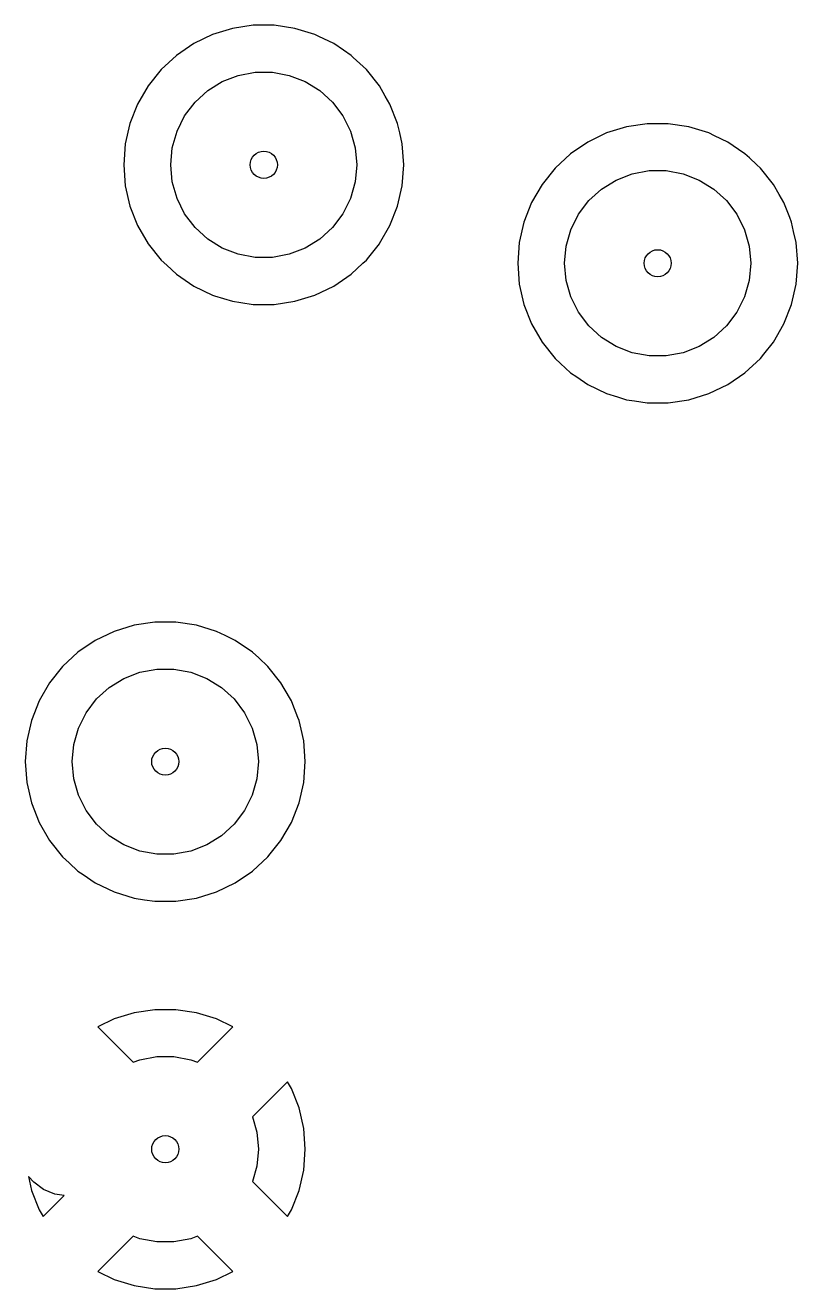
# Model space of a CAD drawing. Extents: x 0.79 to 9.84, y -6.5 to -0.79.
# Drawn here: x 4.216 to 4.608, y -5.308 to -4.667 of the extents above; entities that cross this region are included whole.
import ezdxf

# ---------------------------------------------------------------- set-up
doc = ezdxf.new("R2010")
doc.units = 0
doc.header["$MEASUREMENT"] = 0
doc.layers.add('BLACK', color=7, linetype='CONTINUOUS')

msp = doc.modelspace()

# ---------------------------------------------------------------- linework, layer by layer
at = {"layer": 'BLACK', "linetype": 'CONTINUOUS'}
for p, q in [((4.31143, -4.67123), (4.30186, -4.67584)), ((4.32158, -4.6681), (4.31143, -4.67123)), ((4.31143, -4.67123), (4.31143, -4.67123)), ((4.33209, -4.66652), (4.32158, -4.6681)), ((4.32158, -4.6681), (4.32158, -4.6681)), ((4.34271, -4.66652), (4.33209, -4.66652)), ((4.33209, -4.66652), (4.33209, -4.66652)), ((4.35322, -4.6681), (4.34271, -4.66652)), ((4.34271, -4.66652), (4.34271, -4.66652)), ((4.36337, -4.67123), (4.35322, -4.6681)), ((4.35322, -4.6681), (4.35322, -4.6681)), ((4.36534, -4.67218), (4.36337, -4.67123)), ((4.36337, -4.67123), (4.36337, -4.67123)), ((4.36337, -4.67123), (4.36337, -4.67123)), ((4.36337, -4.67123), (4.36337, -4.67123)), ((4.30186, -4.67584), (4.29308, -4.68183)), ((4.30186, -4.67584), (4.30186, -4.67584)), ((4.37294, -4.67584), (4.36534, -4.67218)), ((4.37782, -4.67917), (4.37294, -4.67584)), ((4.29308, -4.68183), (4.28529, -4.68905)), ((4.29308, -4.68183), (4.29308, -4.68183)), ((4.38172, -4.68183), (4.37782, -4.67917)), ((4.38282, -4.68284), (4.38172, -4.68183)), ((4.38951, -4.68905), (4.38282, -4.68284)), ((4.28529, -4.68905), (4.27867, -4.69736)), ((4.32447, -4.69196), (4.33304, -4.69036)), ((4.33304, -4.69036), (4.34176, -4.69036)), ((4.34176, -4.69036), (4.35033, -4.69196)), ((4.39613, -4.69736), (4.38951, -4.68905)), ((4.27867, -4.69736), (4.27336, -4.70656)), ((4.30893, -4.6997), (4.31634, -4.69511)), ((4.31634, -4.69511), (4.32447, -4.69196)), ((4.35033, -4.69196), (4.35846, -4.69511)), ((4.35846, -4.69511), (4.36587, -4.6997)), ((4.3991, -4.7025), (4.39613, -4.69736)), ((4.39613, -4.69736), (4.39613, -4.69736)), ((4.39613, -4.69736), (4.39613, -4.69736)), ((4.30249, -4.70557), (4.30893, -4.6997)), ((4.36587, -4.6997), (4.37232, -4.70557)), ((4.40145, -4.70656), (4.3991, -4.7025)), ((4.27336, -4.70656), (4.26947, -4.71645)), ((4.27336, -4.70656), (4.27336, -4.70656)), ((4.29723, -4.71253), (4.30249, -4.70557)), ((4.37232, -4.70557), (4.37757, -4.71253)), ((4.40533, -4.71645), (4.40145, -4.70656)), ((4.40145, -4.70656), (4.40145, -4.70656)), ((4.26947, -4.71645), (4.26711, -4.72681)), ((4.29335, -4.72034), (4.29723, -4.71253)), ((4.37757, -4.71253), (4.38146, -4.72034)), ((4.40642, -4.72123), (4.40533, -4.71645)), ((4.53209, -4.71652), (4.52158, -4.7181)), ((4.54271, -4.71652), (4.53209, -4.71652)), ((4.53209, -4.71652), (4.53209, -4.71652)), ((4.55322, -4.7181), (4.54271, -4.71652)), ((4.54271, -4.71652), (4.54271, -4.71652)), ((4.29096, -4.72872), (4.29335, -4.72034)), ((4.38146, -4.72034), (4.38384, -4.72872)), ((4.40769, -4.72681), (4.40642, -4.72123)), ((4.51143, -4.72123), (4.50186, -4.72584)), ((4.52158, -4.7181), (4.51143, -4.72123)), ((4.51143, -4.72123), (4.51143, -4.72123)), ((4.52158, -4.7181), (4.52158, -4.7181)), ((4.56337, -4.72123), (4.55322, -4.7181)), ((4.55322, -4.7181), (4.55322, -4.7181)), ((4.56621, -4.7226), (4.56337, -4.72123)), ((4.56337, -4.72123), (4.56337, -4.72123)), ((4.56337, -4.72123), (4.56337, -4.72123)), ((4.56337, -4.72123), (4.56337, -4.72123)), ((4.57294, -4.72584), (4.56621, -4.7226)), ((4.26711, -4.72681), (4.26632, -4.7374)), ((4.29016, -4.7374), (4.29096, -4.72872)), ((4.38384, -4.72872), (4.38465, -4.7374)), ((4.40849, -4.7374), (4.40769, -4.72681)), ((4.50186, -4.72584), (4.49308, -4.73183)), ((4.50186, -4.72584), (4.50186, -4.72584)), ((4.5784, -4.72956), (4.57294, -4.72584)), ((4.58172, -4.73183), (4.5784, -4.72956)), ((4.49308, -4.73183), (4.48529, -4.73905)), ((4.49308, -4.73183), (4.49308, -4.73183)), ((4.58395, -4.73389), (4.58172, -4.73183)), ((4.58773, -4.7374), (4.58395, -4.73389)), ((4.26632, -4.7374), (4.26711, -4.748)), ((4.29096, -4.74608), (4.29016, -4.7374)), ((4.38465, -4.7374), (4.38384, -4.74608)), ((4.40769, -4.748), (4.40849, -4.7374)), ((4.48529, -4.73905), (4.47867, -4.74736)), ((4.51634, -4.74511), (4.52447, -4.74196)), ((4.52447, -4.74196), (4.53304, -4.74036)), ((4.53304, -4.74036), (4.54176, -4.74036)), ((4.54176, -4.74036), (4.55033, -4.74196)), ((4.55033, -4.74196), (4.55846, -4.74511)), ((4.58951, -4.73905), (4.58773, -4.7374)), ((4.59613, -4.74736), (4.58951, -4.73905)), ((4.26711, -4.748), (4.26947, -4.75835)), ((4.29335, -4.75447), (4.29096, -4.74608)), ((4.38384, -4.74608), (4.38146, -4.75447)), ((4.40533, -4.75835), (4.40769, -4.748)), ((4.47867, -4.74736), (4.47336, -4.75656)), ((4.50893, -4.7497), (4.51634, -4.74511)), ((4.55846, -4.74511), (4.56587, -4.7497)), ((4.59904, -4.75239), (4.59613, -4.74736)), ((4.59613, -4.74736), (4.59613, -4.74736)), ((4.59613, -4.74736), (4.59613, -4.74736)), ((4.29723, -4.76227), (4.29335, -4.75447)), ((4.38146, -4.75447), (4.37757, -4.76227)), ((4.50249, -4.75557), (4.50893, -4.7497)), ((4.56587, -4.7497), (4.57232, -4.75557)), ((4.60145, -4.75656), (4.59904, -4.75239)), ((4.26947, -4.75835), (4.27336, -4.76824)), ((4.40145, -4.76824), (4.40533, -4.75835)), ((4.47336, -4.75656), (4.46947, -4.76645)), ((4.47336, -4.75656), (4.47336, -4.75656)), ((4.49723, -4.76253), (4.50249, -4.75557)), ((4.57232, -4.75557), (4.57757, -4.76253)), ((4.60446, -4.76423), (4.60145, -4.75656)), ((4.60145, -4.75656), (4.60145, -4.75656)), ((4.30249, -4.76923), (4.29723, -4.76227)), ((4.37757, -4.76227), (4.37232, -4.76923)), ((4.46947, -4.76645), (4.46711, -4.77681)), ((4.49335, -4.77034), (4.49723, -4.76253)), ((4.57757, -4.76253), (4.58146, -4.77034)), ((4.60533, -4.76645), (4.60446, -4.76423)), ((4.60642, -4.77123), (4.60533, -4.76645)), ((4.27336, -4.76824), (4.27336, -4.76824)), ((4.27336, -4.76824), (4.27867, -4.77745)), ((4.30893, -4.7751), (4.30249, -4.76923)), ((4.37232, -4.76923), (4.36587, -4.7751)), ((4.39613, -4.77744), (4.40145, -4.76824)), ((4.49096, -4.77872), (4.49335, -4.77034)), ((4.58146, -4.77034), (4.58384, -4.77872)), ((4.60769, -4.77681), (4.60642, -4.77123)), ((4.27867, -4.77745), (4.28529, -4.78575)), ((4.31634, -4.77969), (4.30893, -4.7751)), ((4.32447, -4.78284), (4.31634, -4.77969)), ((4.35846, -4.77969), (4.35033, -4.78284)), ((4.36587, -4.7751), (4.35846, -4.77969)), ((4.39073, -4.78422), (4.39613, -4.77745)), ((4.39613, -4.77745), (4.39613, -4.77744)), ((4.39613, -4.77745), (4.39613, -4.77745)), ((4.46711, -4.77681), (4.46632, -4.7874)), ((4.49016, -4.7874), (4.49096, -4.77872)), ((4.58384, -4.77872), (4.58465, -4.7874)), ((4.60849, -4.7874), (4.60769, -4.77681)), ((4.28529, -4.78575), (4.28816, -4.78842)), ((4.33304, -4.78444), (4.32447, -4.78284)), ((4.34176, -4.78444), (4.33304, -4.78444)), ((4.35033, -4.78284), (4.34176, -4.78444)), ((4.38172, -4.79298), (4.38773, -4.7874)), ((4.38773, -4.7874), (4.38951, -4.78575)), ((4.38951, -4.78575), (4.39073, -4.78422)), ((4.46632, -4.7874), (4.46711, -4.798)), ((4.49096, -4.79608), (4.49016, -4.7874)), ((4.58465, -4.7874), (4.58384, -4.79608)), ((4.60769, -4.798), (4.60849, -4.7874)), ((4.28816, -4.78842), (4.29308, -4.79298)), ((4.29308, -4.79298), (4.29308, -4.79298)), ((4.29308, -4.79298), (4.30186, -4.79896)), ((4.37294, -4.79896), (4.38172, -4.79298)), ((4.30186, -4.79896), (4.30186, -4.79896)), ((4.30186, -4.79896), (4.30186, -4.79896)), ((4.30186, -4.79896), (4.31143, -4.80357)), ((4.36337, -4.80357), (4.37294, -4.79896)), ((4.46711, -4.798), (4.46947, -4.80835)), ((4.49335, -4.80447), (4.49096, -4.79608)), ((4.58384, -4.79608), (4.58146, -4.80447)), ((4.60533, -4.80835), (4.60769, -4.798)), ((4.31143, -4.80357), (4.31143, -4.80357)), ((4.31143, -4.80357), (4.31143, -4.80357)), ((4.31143, -4.80357), (4.31246, -4.80389)), ((4.31246, -4.80389), (4.32158, -4.8067)), ((4.32158, -4.8067), (4.32158, -4.8067)), ((4.32158, -4.8067), (4.32158, -4.8067)), ((4.32158, -4.8067), (4.32582, -4.80734)), ((4.34271, -4.80829), (4.35322, -4.8067)), ((4.35322, -4.8067), (4.36337, -4.80357)), ((4.49723, -4.81227), (4.49335, -4.80447)), ((4.58146, -4.80447), (4.57757, -4.81227)), ((4.32582, -4.80734), (4.33209, -4.80829)), ((4.33209, -4.80829), (4.33209, -4.80829)), ((4.33209, -4.80829), (4.33209, -4.80829)), ((4.33209, -4.80829), (4.34271, -4.80829)), ((4.34271, -4.80829), (4.34271, -4.80829)), ((4.46947, -4.80835), (4.47336, -4.81824)), ((4.50249, -4.81923), (4.49723, -4.81227)), ((4.57757, -4.81227), (4.57232, -4.81923)), ((4.60145, -4.81824), (4.60533, -4.80835)), ((4.47336, -4.81824), (4.47336, -4.81824)), ((4.47336, -4.81824), (4.47867, -4.82745)), ((4.50893, -4.8251), (4.50249, -4.81923)), ((4.57232, -4.81923), (4.56587, -4.8251)), ((4.59613, -4.82744), (4.60145, -4.81824)), ((4.51634, -4.82969), (4.50893, -4.8251)), ((4.56587, -4.8251), (4.55846, -4.82969)), ((4.47867, -4.82745), (4.48529, -4.83575)), ((4.52447, -4.83284), (4.51634, -4.82969)), ((4.55846, -4.82969), (4.55033, -4.83284)), ((4.59131, -4.8335), (4.59613, -4.82745)), ((4.59613, -4.82745), (4.59613, -4.82744)), ((4.59613, -4.82745), (4.59613, -4.82745)), ((4.48529, -4.83575), (4.48813, -4.83838)), ((4.48813, -4.83838), (4.49308, -4.84298)), ((4.53304, -4.83444), (4.52447, -4.83284)), ((4.54176, -4.83444), (4.53304, -4.83444)), ((4.55033, -4.83284), (4.54176, -4.83444)), ((4.58172, -4.84298), (4.58951, -4.83575)), ((4.58951, -4.83575), (4.59131, -4.8335)), ((4.49308, -4.84298), (4.4963, -4.84517)), ((4.4963, -4.84517), (4.50186, -4.84896)), ((4.57294, -4.84896), (4.58172, -4.84298)), ((4.50186, -4.84896), (4.50186, -4.84896)), ((4.50186, -4.84896), (4.50186, -4.84896)), ((4.50186, -4.84896), (4.51143, -4.85357)), ((4.56337, -4.85357), (4.57294, -4.84896)), ((4.51143, -4.85357), (4.51143, -4.85357)), ((4.51143, -4.85357), (4.51143, -4.85357)), ((4.51143, -4.85357), (4.51695, -4.85527)), ((4.51695, -4.85527), (4.52158, -4.8567)), ((4.52158, -4.8567), (4.52158, -4.8567)), ((4.52158, -4.8567), (4.52158, -4.8567)), ((4.52158, -4.8567), (4.52565, -4.85732)), ((4.52565, -4.85732), (4.53209, -4.85829)), ((4.54271, -4.85829), (4.55322, -4.8567)), ((4.55322, -4.8567), (4.56337, -4.85357)), ((4.53209, -4.85829), (4.53209, -4.85829)), ((4.53209, -4.85829), (4.53209, -4.85829)), ((4.53209, -4.85829), (4.54271, -4.85829)), ((4.54271, -4.85829), (4.54271, -4.85829)), ((4.27158, -4.97125), (4.26143, -4.97438)), ((4.28209, -4.96967), (4.27158, -4.97125)), ((4.27158, -4.97125), (4.27158, -4.97125)), ((4.29271, -4.96967), (4.28209, -4.96967)), ((4.28209, -4.96967), (4.28209, -4.96967)), ((4.30322, -4.97125), (4.29271, -4.96967)), ((4.29271, -4.96967), (4.29271, -4.96967)), ((4.31337, -4.97438), (4.30322, -4.97125)), ((4.30322, -4.97125), (4.30322, -4.97125)), ((4.25186, -4.97899), (4.24308, -4.98498)), ((4.26143, -4.97438), (4.25186, -4.97899)), ((4.25186, -4.97899), (4.25186, -4.97899)), ((4.26143, -4.97438), (4.26143, -4.97438)), ((4.31776, -4.97649), (4.31337, -4.97438)), ((4.31337, -4.97438), (4.31337, -4.97438)), ((4.31337, -4.97438), (4.31337, -4.97438)), ((4.31337, -4.97438), (4.31337, -4.97438)), ((4.32294, -4.97899), (4.31776, -4.97649)), ((4.33172, -4.98498), (4.32294, -4.97899)), ((4.24308, -4.98498), (4.23529, -4.9922)), ((4.24308, -4.98498), (4.24308, -4.98498)), ((4.33484, -4.98786), (4.33172, -4.98498)), ((4.33172, -4.98498), (4.33172, -4.98498)), ((4.23529, -4.9922), (4.22867, -5.00051)), ((4.33951, -4.9922), (4.33484, -4.98786)), ((4.34613, -5.00051), (4.33951, -4.9922)), ((4.25893, -5.00285), (4.26634, -4.99826)), ((4.26634, -4.99826), (4.27447, -4.99511)), ((4.27447, -4.99511), (4.28304, -4.99351)), ((4.28304, -4.99351), (4.29176, -4.99351)), ((4.29176, -4.99351), (4.30033, -4.99511)), ((4.30033, -4.99511), (4.30846, -4.99826)), ((4.30846, -4.99826), (4.31587, -5.00285)), ((4.22867, -5.00051), (4.22336, -5.00971)), ((4.25249, -5.00872), (4.25893, -5.00285)), ((4.31587, -5.00285), (4.32232, -5.00872)), ((4.34781, -5.00341), (4.34613, -5.00051)), ((4.34613, -5.00051), (4.34613, -5.00051)), ((4.34613, -5.00051), (4.34613, -5.00051)), ((4.35145, -5.00971), (4.34781, -5.00341)), ((4.22336, -5.00971), (4.21947, -5.0196)), ((4.22336, -5.00971), (4.22336, -5.00971)), ((4.24723, -5.01568), (4.25249, -5.00872)), ((4.32232, -5.00872), (4.32757, -5.01568)), ((4.35218, -5.01157), (4.35145, -5.00971)), ((4.35145, -5.00971), (4.35145, -5.00971)), ((4.35474, -5.0181), (4.35218, -5.01157)), ((4.24335, -5.02348), (4.24723, -5.01568)), ((4.32757, -5.01568), (4.33146, -5.02348)), ((4.35533, -5.0196), (4.35474, -5.0181)), ((4.21947, -5.0196), (4.21711, -5.02996)), ((4.24096, -5.03187), (4.24335, -5.02348)), ((4.33146, -5.02348), (4.33384, -5.03187)), ((4.35635, -5.02408), (4.35533, -5.0196)), ((4.35769, -5.02996), (4.35635, -5.02408)), ((4.21711, -5.02996), (4.21632, -5.04055)), ((4.35849, -5.04055), (4.35769, -5.02996)), ((4.24016, -5.04055), (4.24096, -5.03187)), ((4.33384, -5.03187), (4.33465, -5.04055)), ((4.21632, -5.04055), (4.21711, -5.05115)), ((4.24096, -5.04923), (4.24016, -5.04055)), ((4.33465, -5.04055), (4.33384, -5.04923)), ((4.35769, -5.05115), (4.35849, -5.04055)), ((4.24335, -5.05762), (4.24096, -5.04923)), ((4.33384, -5.04923), (4.33146, -5.05762)), ((4.21711, -5.05115), (4.21947, -5.0615)), ((4.35533, -5.0615), (4.35769, -5.05115)), ((4.21947, -5.0615), (4.22336, -5.07139)), ((4.24723, -5.06542), (4.24335, -5.05762)), ((4.33146, -5.05762), (4.32757, -5.06542)), ((4.35145, -5.07139), (4.35533, -5.0615)), ((4.25249, -5.07238), (4.24723, -5.06542)), ((4.32757, -5.06542), (4.32232, -5.07238)), ((4.22336, -5.07139), (4.22336, -5.07139)), ((4.22336, -5.07139), (4.22867, -5.08059)), ((4.25893, -5.07825), (4.25249, -5.07238)), ((4.32232, -5.07238), (4.31587, -5.07825)), ((4.34613, -5.08059), (4.35145, -5.07139)), ((4.22867, -5.08059), (4.23529, -5.0889)), ((4.26634, -5.08284), (4.25893, -5.07825)), ((4.31587, -5.07825), (4.30846, -5.08284)), ((4.34071, -5.0874), (4.34613, -5.08059)), ((4.23529, -5.0889), (4.23857, -5.09194)), ((4.27447, -5.08599), (4.26634, -5.08284)), ((4.28304, -5.08759), (4.27447, -5.08599)), ((4.29176, -5.08759), (4.28304, -5.08759)), ((4.30033, -5.08599), (4.29176, -5.08759)), ((4.30846, -5.08284), (4.30033, -5.08599)), ((4.33172, -5.09613), (4.33951, -5.0889)), ((4.33951, -5.0889), (4.34071, -5.0874)), ((4.23857, -5.09194), (4.24308, -5.09613)), ((4.24308, -5.09613), (4.24565, -5.09788)), ((4.24565, -5.09788), (4.25186, -5.10211)), ((4.32294, -5.10211), (4.33172, -5.09613)), ((4.25186, -5.10211), (4.25186, -5.10211)), ((4.25186, -5.10211), (4.25186, -5.10211)), ((4.25186, -5.10211), (4.26143, -5.10672)), ((4.26143, -5.10672), (4.27158, -5.10985)), ((4.30322, -5.10985), (4.31337, -5.10672)), ((4.31337, -5.10672), (4.32294, -5.10211)), ((4.27158, -5.10985), (4.27158, -5.10985)), ((4.27158, -5.10985), (4.27158, -5.10985)), ((4.27158, -5.10985), (4.27684, -5.11065)), ((4.27684, -5.11065), (4.28209, -5.11144)), ((4.28209, -5.11144), (4.28209, -5.11144)), ((4.28209, -5.11144), (4.28209, -5.11144)), ((4.28209, -5.11144), (4.29271, -5.11144)), ((4.29271, -5.11144), (4.30322, -5.10985)), ((4.29271, -5.11144), (4.29271, -5.11144)), ((4.26144, -5.17125), (4.2531, -5.17526)), ((4.27159, -5.16812), (4.26144, -5.17125)), ((4.26144, -5.17125), (4.26144, -5.17125)), ((4.28209, -5.16654), (4.27159, -5.16812)), ((4.27159, -5.16812), (4.27159, -5.16812)), ((4.29271, -5.16654), (4.28209, -5.16654)), ((4.30321, -5.16812), (4.29271, -5.16654)), ((4.30322, -5.16812), (4.30321, -5.16812)), ((4.31336, -5.17125), (4.30322, -5.16812)), ((4.3217, -5.17526), (4.31336, -5.17125)), ((4.31336, -5.17125), (4.31336, -5.17125)), ((4.2531, -5.17526), (4.2711, -5.19327)), ((4.3037, -5.19327), (4.3217, -5.17526)), ((4.27447, -5.19196), (4.28304, -5.19036)), ((4.28304, -5.19036), (4.29176, -5.19036)), ((4.29176, -5.19036), (4.30033, -5.19196)), ((4.2711, -5.19327), (4.27447, -5.19196)), ((4.30033, -5.19196), (4.3037, -5.19327)), ((4.34947, -5.20317), (4.33164, -5.221)), ((4.35143, -5.20657), (4.34947, -5.20317)), ((4.35531, -5.21645), (4.35143, -5.20657)), ((4.35767, -5.22681), (4.35531, -5.21645)), ((4.33164, -5.221), (4.33384, -5.22872)), ((4.33384, -5.22872), (4.33465, -5.2374)), ((4.35847, -5.2374), (4.35767, -5.22681)), ((4.33465, -5.2374), (4.33384, -5.24608)), ((4.35767, -5.24799), (4.35847, -5.2374)), ((4.33384, -5.24608), (4.33164, -5.25381)), ((4.35531, -5.25835), (4.35767, -5.24799)), ((4.2207, -5.2541), (4.21788, -5.25129)), ((4.21788, -5.25129), (4.21949, -5.25835)), ((4.22559, -5.25786), (4.2207, -5.2541)), ((4.33164, -5.25381), (4.34947, -5.27163)), ((4.21949, -5.25835), (4.22337, -5.26824)), ((4.22533, -5.27163), (4.23611, -5.26085)), ((4.23129, -5.26022), (4.22559, -5.25786)), ((4.23611, -5.26085), (4.23129, -5.26022)), ((4.35143, -5.26824), (4.35531, -5.25835)), ((4.22337, -5.26824), (4.22337, -5.26824)), ((4.22337, -5.26824), (4.22533, -5.27163)), ((4.34947, -5.27163), (4.35143, -5.26824)), ((4.2711, -5.28154), (4.2531, -5.29954)), ((4.27447, -5.28284), (4.2711, -5.28154)), ((4.3037, -5.28154), (4.30033, -5.28284)), ((4.3217, -5.29954), (4.3037, -5.28154)), ((4.28304, -5.28444), (4.27447, -5.28284)), ((4.29176, -5.28444), (4.28304, -5.28444)), ((4.30033, -5.28284), (4.29176, -5.28444)), ((4.2531, -5.29954), (4.26144, -5.30355)), ((4.31336, -5.30355), (4.3217, -5.29954)), ((4.26144, -5.30355), (4.27159, -5.30668)), ((4.27159, -5.30668), (4.27159, -5.30668)), ((4.27159, -5.30668), (4.28209, -5.30827)), ((4.29271, -5.30827), (4.30321, -5.30668)), ((4.30321, -5.30668), (4.30322, -5.30668)), ((4.30322, -5.30668), (4.31336, -5.30355)), ((4.31336, -5.30355), (4.31336, -5.30355)), ((4.28209, -5.30827), (4.28209, -5.30827)), ((4.28209, -5.30827), (4.29271, -5.30827)), ((4.29271, -5.30827), (4.29271, -5.30827))]:
    msp.add_line(p, q, dxfattribs=at)
at = {"layer": 'BLACK'}
for centre in [(4.3374, -4.7374), (4.5374, -4.7874), (4.2874, -5.04055), (4.2874, -5.2374)]:
    msp.add_circle(centre, 0.00689, dxfattribs=at)

doc.saveas('drawing.dxf')
